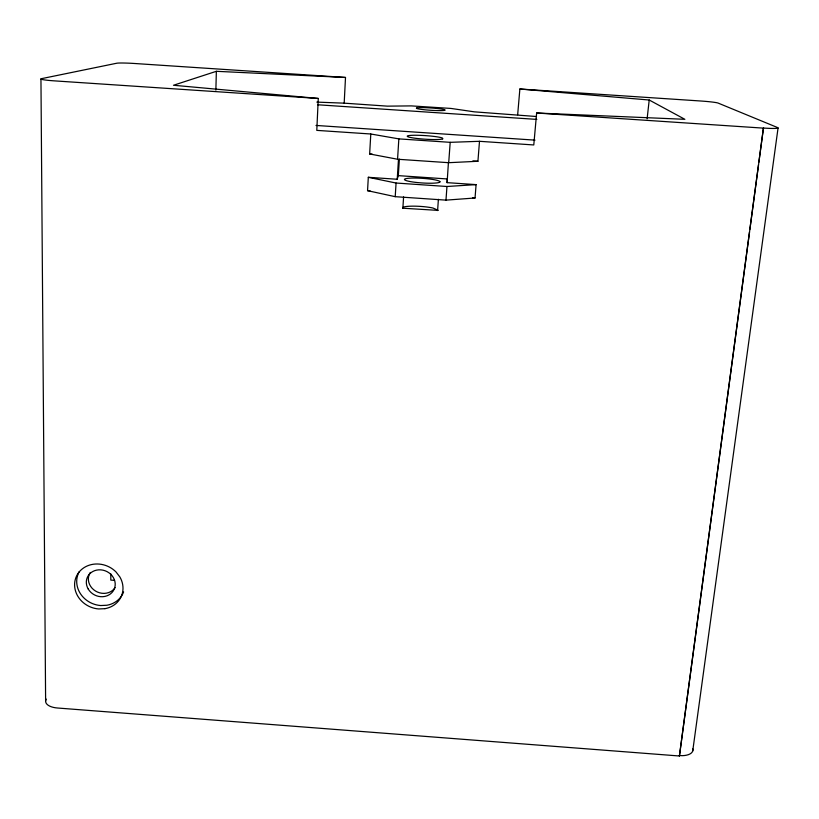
<?xml version="1.0" encoding="UTF-8"?>
<svg xmlns="http://www.w3.org/2000/svg" width="819" height="819" viewBox="0 0 819 819"><rect width="100%" height="100%" fill="white"/><g stroke="black" fill="none" stroke-linecap="round" stroke-linejoin="round"><path stroke-width="1.23" d="M110.841 573.945L110.8 580.098L114.527 580.374M215.868 90.131L216.359 71.304L345.505 77.467L344.185 103.163L387.367 106.142L411.363 105.897L450.962 108.436L474.293 111.834L536.24 116.503M447.102 182.647L447.235 178.952L398.331 175.635L397.225 179.259L368.315 177.303L367.547 190.663L395.219 196.673L445.976 200.133L475.04 197.993L476.095 184.623L447.102 182.647L448.433 162.418M216.359 71.304L173.485 85.258L318.274 98.454L316.789 130.375L370.792 133.999L398.843 138.882L450.194 142.332L479.494 141.308L533.783 144.953L536.64 113.012L684.868 119.308L649.211 100.01L519.87 89.015L517.669 114.732M479.494 141.308L477.927 161.271L448.71 162.694L397.563 159.244L369.645 153.962L370.792 133.999M395.219 196.673L396.068 183.036L368.315 177.303M397.563 159.244L398.843 138.882M397.225 179.259L398.464 159.613M398.331 175.635L399.375 159.101M437.817 210.37L402.866 208.21L403.593 196.908M437.592 210.585L438.4 199.283M445.976 200.133L446.969 186.497L476.095 184.623M448.71 162.694L450.194 142.332M647.112 118.857L649.211 100.01M46.233 699.109A16.114 7.647 -3.9 0 0 57.463 708.005L679.422 755.998L749.498 232.002M749.835 229.463L758.507 164.814M758.844 162.275L763.441 128.051L767.219 128.276A18.53 1.351 4.7 0 0 777.866 127.682L718.099 103.071A14.977 0.911 4.4 0 0 700.88 101.013L519.87 89.015M679.422 755.998L763.441 128.051M692.731 750.982L778.05 128.051M679.289 755.548L682.616 755.661A16.278 7.811 11.4 0 0 692.802 748.914M316.83 102.109L344.185 103.163M345.505 77.467L134.449 63.483A14.814 0.891 3 0 0 116.81 63.217L41.656 78.634A18.315 1.321 2.7 0 0 54.402 80.866L318.274 98.454M536.64 113.012L763.646 128.143M317.649 104.771L536.844 119.4M315.991 125.44L535.002 140.131M369.645 153.962L372.174 154.136M472.86 160.933L477.927 161.271M396.068 183.036L446.969 186.497M367.547 190.663L370.055 190.837M472.532 197.819L475.04 197.993M437.97 210.217L432.964 208.016A17.721 2.641 3.8 0 0 413.923 206.153A17.721 2.641 3.8 0 0 402.61 207.801L402.866 208.21M40.95 78.941L45.618 701.115M123.597 591.912A24.437 22.011 23.5 0 1 106.869 605.251L100.665 605.538A24.437 22.011 23.5 0 1 79.32 571.529M115.11 587.632A14.578 13.145 23.5 0 1 95.485 591.021A14.578 13.145 23.5 0 1 90.295 572.43M439.998 181.818L439.342 182.381A17.823 2.314 3.8 0 1 421.826 182.934A17.823 2.314 3.8 0 1 404.883 180.037L404.432 179.402A17.823 2.314 3.8 0 1 420.27 178.214A17.823 2.314 3.8 0 1 439.434 181.183L439.998 181.818M442.71 138.831L442.434 139.015A17.977 1.792 3.8 0 1 424.795 139.179A17.977 1.792 3.8 0 1 407.678 136.671L407.217 136.179A17.977 1.792 3.8 0 1 423.157 135.483A17.977 1.792 3.8 0 1 442.506 138.083L442.71 138.831M416.963 107.893L416.38 108.149A14.425 1.157 3.8 0 0 420.362 109.244L423.31 109.623A14.425 1.157 3.8 0 0 437.827 110.596L440.847 110.606A14.425 1.157 3.8 0 0 445.157 110.074L444.686 109.736A14.425 1.157 3.8 0 0 430.989 107.975A14.425 1.157 3.8 0 0 416.963 107.893M104.934 608.671L98.689 608.957A24.58 22.123 23.4 0 1 76.484 576.197A24.58 22.123 23.4 0 1 116.032 571.969L119.85 576.934A24.58 22.123 23.4 0 1 104.934 608.671M88.206 589.004A14.66 13.206 23.5 0 0 113.227 590.939A14.66 13.206 23.5 0 0 100.86 569.86A14.66 13.206 23.5 0 0 88.206 589.004"/></g></svg>
